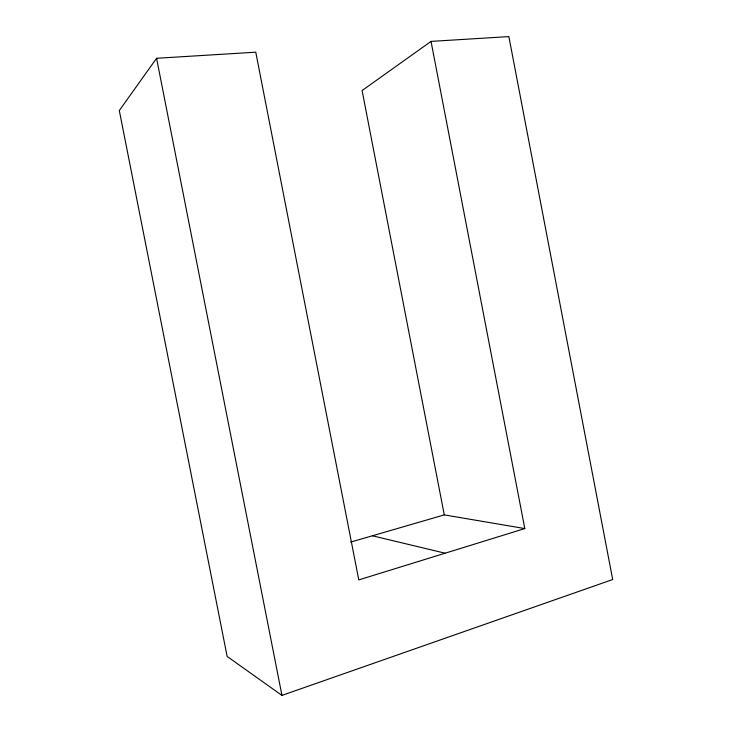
<?xml version="1.0" encoding="UTF-8"?>
<svg xmlns="http://www.w3.org/2000/svg" width="732" height="732" viewBox="0 0 732 732"><rect width="100%" height="100%" fill="white"/><g stroke="black" fill="none" stroke-linecap="round" stroke-linejoin="round"><path stroke-width="1.1" d="M524.807 528.568L358.79 579.909L255.761 52.182L156.575 58.286L119.307 110.55L227.14 656.43L281.957 695.4L612.693 579.534L508.868 36.6L431.038 41.395L362.093 90.548L444.287 514.889L524.807 528.568L431.038 41.395M350.674 542.092L444.287 514.889M372.387 535.778L445.12 553.209M156.575 58.286L281.957 695.4"/></g></svg>
